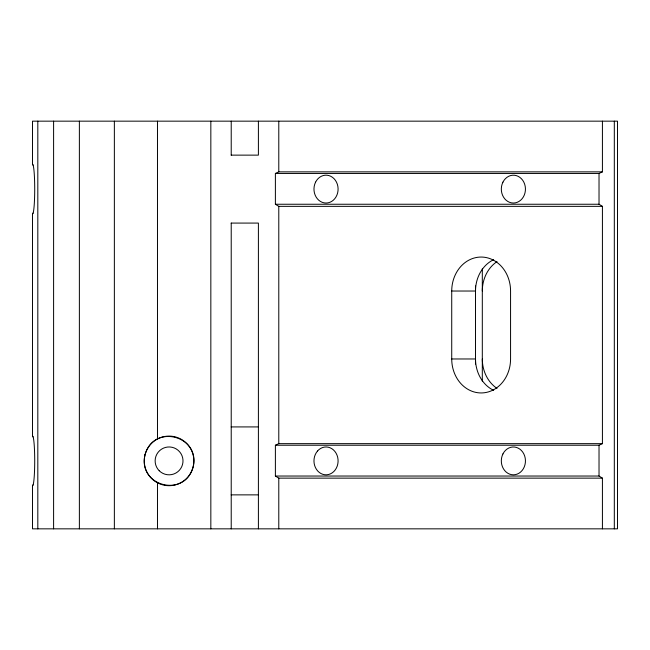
<?xml version="1.0" encoding="UTF-8"?>
<svg xmlns="http://www.w3.org/2000/svg" width="650" height="650" viewBox="0 0 650 650"><rect width="100%" height="100%" fill="white"/><g stroke="black" fill="none" stroke-linecap="round" stroke-linejoin="round"><path stroke-width="0.97" d="M231.221 223.08L231.221 528.84M258.399 528.84L258.399 223.08L231.164 223.08M278.785 528.84L278.785 478.14L275.389 476.036L275.389 445.234L278.785 443.649L602.42 443.649L602.42 206.351L599.024 204.246L275.389 204.246L275.389 173.444L278.785 171.86L602.42 171.86L602.42 121.16M278.785 443.649L278.785 206.351L275.389 204.246M33.02 213.062L32.5 213.842L32.5 436.158L33.02 436.938M33.02 484.851L32.5 485.631L32.5 528.84L617.5 528.84L617.5 121.16L32.5 121.16L32.5 164.369L33.02 165.149M275.389 173.444L599.024 173.444L602.42 171.86M275.389 445.234L599.024 445.234L602.42 443.649M231.164 155.131L258.399 155.131L258.399 121.16M278.785 206.351L602.42 206.351M451.726 291.029A33.971 29.421 90 0 1 481.146 257.051A33.971 29.421 90 0 1 510.567 291.029L510.567 358.971A33.971 29.421 90 0 1 481.146 392.949A33.971 29.421 90 0 1 451.726 358.971L451.726 291.029L475.516 291.029A33.971 29.421 90 0 1 493.675 259.642M451.726 358.971L475.516 358.971A33.971 29.421 90 0 0 493.675 390.358M231.164 426.92L258.399 426.92M275.389 476.036L599.024 476.036L602.42 478.14L602.42 528.84M278.785 478.14L602.42 478.14M231.164 494.869L258.399 494.869M614.315 121.16L614.315 528.84M599.024 173.444L599.024 204.246M599.024 445.234L599.024 476.036M482.308 268.783L482.308 381.217M475.516 285.967L475.516 364.033M278.785 121.16L278.785 171.86M231.221 121.16L231.221 155.131M210.836 121.16L210.836 528.84M157.479 121.16L157.479 439.083M157.479 482.706L157.479 528.84M114.359 121.16L114.359 528.84M79.373 121.16L79.373 528.84M53.601 121.16L53.601 528.84M37.814 121.16L37.814 528.84M497.014 388.391A33.971 29.421 -90 0 1 482.308 358.971M482.308 291.029A33.971 29.421 90 0 1 497.014 261.609M32.541 436.061A24.838 2.161 90 0 1 34.71 460.891A24.838 2.161 90 0 1 32.541 485.729M32.541 164.271A24.838 2.161 90 0 1 34.71 189.109A24.838 2.161 90 0 1 32.541 213.939M145.121 454.472C137.101 485.859 184.275 498.501 193.026 467.309C201.045 435.923 153.871 423.288 145.121 454.472M502.938 453.927A13.926 12.066 90 0 0 513.378 474.825A13.926 12.066 90 0 0 523.827 453.927A13.926 12.066 90 0 0 502.938 453.927M317.501 451.043A13.926 12.066 90 0 0 322.904 474.346A13.926 12.066 90 0 0 337.683 457.291A13.926 12.066 90 0 0 317.501 451.043M502.938 182.146A13.926 12.066 90 0 0 513.378 203.036A13.926 12.066 90 0 0 523.827 182.146A13.926 12.066 90 0 0 502.938 182.146M315.583 182.138A13.934 12.066 90 0 0 326.032 203.036A13.934 12.066 90 0 0 336.481 182.138A13.934 12.066 90 0 0 315.583 182.138M159.218 470.746A13.934 13.934 0 0 0 182.528 464.498A13.934 13.934 0 0 0 165.466 447.436A13.934 13.934 0 0 0 159.218 470.746M151.539 478.433A24.797 24.797 0 0 0 193.026 467.309A24.797 24.797 0 0 0 162.654 436.938A24.797 24.797 0 0 0 151.539 478.433"/></g></svg>
